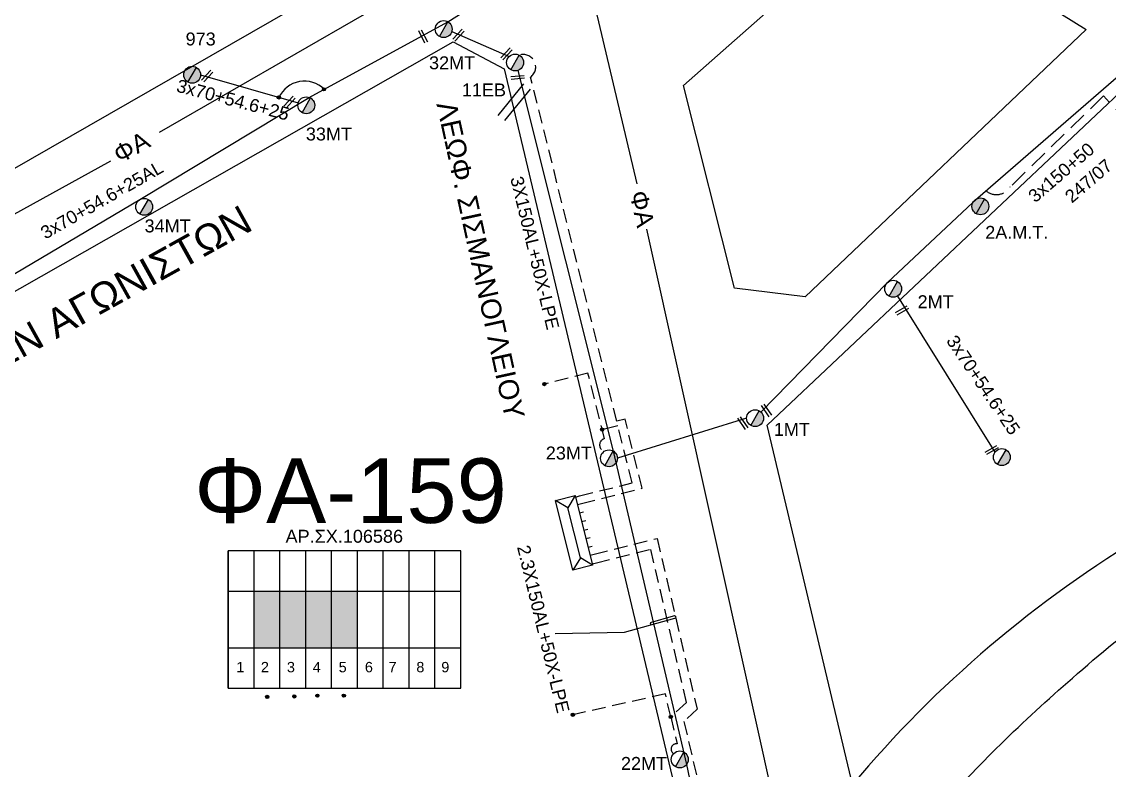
# Model space of a CAD drawing. Header units: millimetres. Extents: x -2449 to 2989, y 8 to 1056.
# Drawn here: x 301.2 to 452.8, y 811.9 to 916.3 of the extents above; entities that cross this region are included whole.
import ezdxf
from ezdxf.enums import TextEntityAlignment as Align

# ---------------------------------------------------------------- set-up
doc = ezdxf.new("R2010")
doc.units = ezdxf.units.MM
doc.linetypes.add('DASHED', pattern=[19.05, 12.7, -6.35])
for name, color, linetype in [('Άγνωστα', 7, 'Continuous'), ('Ασφαλειοκιβώτια Χ.Τ 9 αναχωρήσεων', 7, 'Continuous'), ('Γυμνά εναέρια ΧΤ και ΦΟΠ (3Φ)   4x50+16AL', 7, 'Continuous'), ('Επιγραφές - Σχήματα', 7, 'Continuous'), ('Καλώδια ΧΤ   3x150AL+50XLPE', 7, 'DASHED'), ('Μηχανική τομή', 7, 'Continuous'), ('Στύλος Ξύλινος', 7, 'Continuous'), ('Στύλος Ξύλινος @ 1', 7, 'Continuous'), ('Στύλος ΦΜ', 7, 'Continuous'), ('Στύλος ΦΜ @ 1', 7, 'Continuous'), ('Συνδέσεις', 7, 'Continuous'), ('Συνεστραμμένα ΧΤ   3x70+54.6+25 AL', 7, 'SYN_LINE'), ('Τομή', 7, 'Continuous'), ('Υποσταθμός πόλεως', 7, 'Continuous'), ('Υπόβαθρο ΔΕΗ', 7, 'Continuous')]:
    doc.layers.add(name, color=color, linetype=linetype)
doc.styles.add('arial', font='arial.ttf')
doc.styles.get("Standard").update_dxf_attribs({"font": 'arial.ttf'})
doc.linetypes.add('SYN_LINE', pattern='A,0.5,-0.0001,["/\\/\\/\\/",Standard,S=0.1,R=0,X=0,Y=-0.05],-0.25', length=0.7501)

# ---------------------------------------------------------------- blocks, each defined once
blk = doc.blocks.new('ΥΠΑΡΧΩΝ ΤΣΙΜΕΝΤΕΝΙΟΣ ΣΤΥΛΟΣ')
at = {"layer": 'Στύλος ΦΜ'}
blk.add_hatch(color=7, dxfattribs=at).paths.add_polyline_path([(-1.29, -2.28, 0.574793), (2.62, 0, 0.268822), (1.3, 2.27)])
at = {"layer": 'Στύλος ΦΜ', "color": 7}
blk.add_line((-1.29, -2.28), (1.3, 2.27), dxfattribs=at)
blk.add_circle((0, 0), 2.62, dxfattribs=at)
at = {"layer": 'Στύλος ΦΜ', "flags": 4}
for tag, p in [('ΑΡΙΘΜΟΣ', (-4.68, 8.05)), ('ΤΥΠΟΣ', (-4.91, 3.03))]:
    blk.add_attdef(tag, p, '', height=4, dxfattribs=at)
blk = doc.blocks.new('ΥΠΑΡΧΩΝ ΞΥΛΙΝΟΣ ΣΤΥΛΟΣ')
at = {"layer": 'Στύλος Ξύλινος'}
h = blk.add_hatch(color=7, dxfattribs=at)
h.paths.add_polyline_path([(-2.62, 0, 0.270008), (-1.29, -2.28), (1.3, 2.27, 0.576266)])
h.paths.add_polyline_path([(-1.29, -2.28, 0.574793), (2.62, 0, 0.268822), (1.3, 2.27)])
at = {"layer": 'Στύλος Ξύλινος', "color": 7}
blk.add_line((-1.29, -2.28), (1.3, 2.27), dxfattribs=at)
blk.add_circle((0, 0), 2.62, dxfattribs=at)
at = {"layer": 'Στύλος Ξύλινος', "flags": 4}
for tag, p in [('ΑΡΙΘΜΟΣ', (-4.91, 8.6)), ('ΤΥΠΟΣ', (-4.85, 3.39))]:
    blk.add_attdef(tag, p, '', height=4, dxfattribs=at)
blk = doc.blocks.new('ΜΗΧΑΝΙΚΗ ΤΟΜΗ')
at = {"layer": 'Μηχανική τομή', "ltscale": 40}
for p, q in [((-1.89, 0.78), (1.89, 0.78)), ((1.89, 0), (-1.89, 0))]:
    blk.add_line(p, q, dxfattribs=at)
blk = doc.blocks.new('ΤΟΜΗ')
at = {"layer": 'Τομή', "ltscale": 40}
for p, q in [((-5.68, 0), (5.68, 0)), ((5.68, -2.33), (-5.68, -2.33))]:
    blk.add_line(p, q, dxfattribs=at)
blk = doc.blocks.new('ΥΠΟΣΤΑΘΜΟΣ ΠΟΛΕΩΣ 9 ΑΝΑΧΩΡΗΣΕΩΝ')
at = {"layer": 'Υποσταθμός πόλεως', "ltscale": 40}
for p, q in [((-9.63, -2.82), (-9.63, -4)), ((-7.12, -2.82), (-7.12, -4)), ((-4.84, -2.82), (-4.84, -4)), ((-2.36, -2.82), (-2.36, -4)), ((0.09, -2.82), (0.09, -4)), ((2.55, -2.82), (2.55, -4)), ((5.02, -2.82), (5.02, -4)), ((7.48, -2.82), (7.48, -4)), ((9.61, -2.82), (9.61, -4))]:
    blk.add_line(p, q, dxfattribs=at)
blk.add_lwpolyline([(-10.02, 2.82), (10.02, 2.82), (10.02, -2.82), (-10.02, -2.82)], close=True, dxfattribs=at)
for points in [[(-7.21, 0), (-10.02, 2.82)], [(-10.02, -2.82), (-7.21, 0)], [(-7.21, 0), (7.21, 0)], [(7.21, 0), (10.02, 2.82)], [(10.02, -2.82), (7.21, 0)]]:
    blk.add_lwpolyline(points, dxfattribs=at)
at = {"layer": 'Υποσταθμός πόλεως', "linetype": 'SYN_LINE', "ltscale": 40, "flags": 1}
for tag, p in [('ΜΕΤΑΣΧΗΜΑΤΙΣΜΟΣ', (10.79, 1.71)), ('ΙΣΧΥΣ', (10.77, -1.08)), ('ΑΡΙΘΜΟΣ', (10.89, -3.8))]:
    blk.add_attdef(tag, p, '', height=1.8, dxfattribs=at)
blk = doc.blocks.new('_ΣΥΝΔΕΣΗ')
at = {"layer": 'Συνδέσεις', "linetype": 'SYN_LINE', "ltscale": 40}
blk.add_hatch(color=256, dxfattribs=at).paths.add_polyline_path([(0.5, -0.01, 1), (-0.5, -0.01, 1)])
at = {"layer": 'Συνδέσεις'}
blk.add_circle((0, -0.01), 0.5, dxfattribs=at)
blk = doc.blocks.new('ΑΣΦΑΛΕΙΟΚΙΒΩΤΙΟ ΥΠΟΣΤΑΘΜΟΥ 9 ΑΝΑΧΩΡΗΣΕΩΝ')
at = {"layer": 'Ασφαλειοκιβώτια Χ.Τ 9 αναχωρήσεων', "ltscale": 40}
for p, q in [((-23.8, 40.36), (24.02, 40.36)), ((-9.72, 40.36), (-9.72, -40.64)), ((9.94, 40.36), (9.94, -40.64)), ((-23.8, 31.36), (24.02, 31.36)), ((-23.8, 22.36), (24.02, 22.36)), ((-23.8, 13.36), (24.02, 13.36)), ((-23.8, 4.36), (24.02, 4.36)), ((-23.8, -4.64), (24.02, -4.64)), ((-23.8, -13.64), (24.02, -13.64)), ((-23.8, -22.64), (24.02, -22.64)), ((-23.8, -31.64), (24.02, -31.64))]:
    blk.add_line(p, q, dxfattribs=at)
at = {"layer": 'Ασφαλειοκιβώτια Χ.Τ 9 αναχωρήσεων'}
blk.add_lwpolyline([(-23.8, -40.64), (24.02, -40.64), (24.02, 40.36), (-23.8, 40.36)], close=True, dxfattribs=at)
for s, p in [('1', (-18.29, 37.57)), ('2', (-18.29, 29)), ('3', (-18.29, 19.93)), ('4', (-18.29, 10.91)), ('5', (-18.29, 1.89)), ('6', (-18.29, -7.24)), ('7', (-18.29, -15.48)), ('8', (-18.29, -25.17)), ('9', (-18.29, -33.86))]:
    blk.add_text(s, height=3.6, rotation=270, dxfattribs=at).set_placement(p)
at = {"layer": 'Ασφαλειοκιβώτια Χ.Τ 9 αναχωρήσεων', "ltscale": 40}
for tag, height, p in [('ΟΝΟΜΑ', 5, (-0.16, 44.31)), ('ΚΕΙΜΕΝΟ 1', 2, (17.06, 35.59)), ('ΚΕΙΜΕΝΟ 2', 2, (17.06, 26.88)), ('ΚΕΙΜΕΝΟ 3', 2, (17.06, 17.69)), ('ΚΕΙΜΕΝΟ 4', 2, (17.06, 8.71)), ('ΚΕΙΜΕΝΟ 5', 2, (17.06, -0.13)), ('ΚΕΙΜΕΝΟ 6', 2, (17.06, -9.05)), ('ΚΕΙΜΕΝΟ 7', 2, (17.06, -18.13)), ('ΚΕΙΜΕΝΟ 8', 2, (17.06, -26.85)), ('ΚΕΙΜΕΝΟ 9', 2, (17.06, -35.99)), ('ΣΧ', 2, (-0.1, -42.64))]:
    blk.add_attdef(tag, text='', height=height, dxfattribs=at).set_placement(p, align=Align.MIDDLE_CENTER)

msp = doc.modelspace()

# ---------------------------------------------------------------- hatches: boundary and pattern name
at = {"layer": 'Καλώδια ΧΤ   3x150AL+50XLPE', "linetype": 'SYN_LINE', "ltscale": 0.15}
h = msp.add_hatch(color=27, dxfattribs=at)
h.dxf.hatch_style = 1
h.paths.add_polyline_path([(337.21, 836.83), (333.61, 836.83), (333.61, 828.97), (337.21, 828.97)])
h = msp.add_hatch(color=30, dxfattribs=at)
h.dxf.hatch_style = 1
h.paths.add_polyline_path([(340.81, 836.83), (337.21, 836.83), (337.21, 828.97), (340.81, 828.97)])
h = msp.add_hatch(color=202, dxfattribs=at)
h.dxf.hatch_style = 1
h.paths.add_polyline_path([(344.41, 836.83), (340.81, 836.83), (340.81, 828.97), (344.41, 828.97)])
h = msp.add_hatch(color=62, dxfattribs=at)
h.dxf.hatch_style = 1
h.paths.add_polyline_path([(348.01, 836.83), (344.41, 836.83), (344.41, 828.97), (348.01, 828.97)])

# ---------------------------------------------------------------- linework, layer by layer
at = {"layer": 'Άγνωστα', "color": 202, "linetype": 'Continuous', "ltscale": 20}
for points in [[(461.79, 915.38), (433.79, 891.04), (421.88, 879.88), (404.26, 861.81)], [(402.26, 860.97), (384.26, 855.37)]]:
    msp.add_lwpolyline(points, dxfattribs=at)
at = {"layer": 'Άγνωστα', "color": 202, "linetype": 'DASHED', "ltscale": 0.2}
msp.add_lwpolyline([(463.18, 893.79), (451.99, 905.9), (438.99, 893.22, -0.451715), (435.65, 892.66, -8.547776)], format="xyb", dxfattribs=at)
at = {"layer": 'Γυμνά εναέρια ΧΤ και ΦΟΠ (3Φ)   4x50+16AL', "color": 27, "linetype": 'Continuous', "ltscale": 20}
for p, q in [((370.38, 909.46), (383.66, 856.39)), ((383.66, 856.39), (393.89, 812.69)), ((393.89, 812.69), (402.04, 773.19))]:
    msp.add_line(p, q, dxfattribs=at)
at = {"layer": 'Γυμνά εναέρια ΧΤ και ΦΟΠ (3Φ)   4x50+16AL', "color": 62, "linetype": 'Continuous', "ltscale": 20}
msp.add_lwpolyline([(361.17, 914.89), (369.18, 911.43)], dxfattribs=at)
at = {"layer": 'Γυμνά εναέρια ΧΤ και ΦΟΠ (3Φ)   4x50+16AL', "color": 62, "linetype": 'SYN_LINE', "ltscale": 15}
msp.add_lwpolyline([(326.16, 908.86), (339.76, 904.93)], dxfattribs=at)
at = {"layer": 'Επιγραφές - Σχήματα', "color": 85, "linetype": 'Continuous', "ltscale": 0.2}
for points in [[(387.02, 893.67), (377.53, 933.78), (320.39, 900.82)], [(313.6, 896.8), (197.26, 832.6), (133.72, 780.28)], [(388.29, 887.32), (416.45, 760.43)]]:
    msp.add_lwpolyline(points, dxfattribs=at)
at = {"layer": 'Επιγραφές - Σχήματα', "ltscale": 40}
msp.add_lwpolyline([(375.59, 830.96), (385.25, 831.14), (392.27, 833.06), (392.37, 833.12), (392.42, 833.22), (392.37, 833.31), (392.22, 833.39), (392.03, 833.37), (388.81, 832.45), (388.89, 832.14)], dxfattribs=at)
at = {"layer": 'Επιγραφές - Σχήματα', "color": 7, "linetype": 'Continuous', "ltscale": 0.15}
msp.add_arc((340.63, 904.04), 3.93, 45.5364, 154.9517, dxfattribs=at)
at = {"layer": 'Καλώδια ΧΤ   3x150AL+50XLPE', "color": 62, "linetype": 'DASHED', "ltscale": 0.15}
msp.add_lwpolyline([(379.25, 849.09), (387.71, 851.2), (385.31, 860.82), (384.16, 860.53), (372.14, 908.53, 0.861717), (370.57, 911.6)], format="xyb", dxfattribs=at)
at = {"layer": 'Καλώδια ΧΤ   3x150AL+50XLPE', "color": 202, "linetype": 'DASHED', "ltscale": 0.15}
for points in [[(382.44, 858.12), (380.15, 867.25), (374.07, 865.72)], [(378.99, 850.12), (386.31, 851.95), (384.31, 859.92), (382.12, 859.37)]]:
    msp.add_lwpolyline(points, dxfattribs=at)
at = {"layer": 'Καλώδια ΧΤ   3x150AL+50XLPE', "color": 30, "linetype": 'DASHED', "ltscale": 0.15}
msp.add_lwpolyline([(381.02, 842), (389.79, 844.2), (395.37, 820.37), (393.52, 818.65), (403.83, 774.65, -0.492919), (403.02, 773.1)], format="xyb", dxfattribs=at)
at = {"layer": 'Καλώδια ΧΤ   3x150AL+50XLPE', "color": 27, "linetype": 'DASHED', "ltscale": 0.15}
msp.add_lwpolyline([(381.32, 840.79), (388.87, 842.67), (393.86, 821.32), (391.69, 819.31), (392.57, 815.54, 0.844396), (392.1, 814.2)], format="xyb", dxfattribs=at)
msp.add_lwpolyline([(391.69, 819.31), (390.94, 822.51), (378.03, 819.61)], dxfattribs=at)
at = {"layer": 'Καλώδια ΧΤ   3x150AL+50XLPE', "color": 202, "linetype": 'DASHED', "ltscale": 0.15}
msp.add_arc((382.71, 857.22), 0.94, 106.9041, 250.4136, dxfattribs=at)
at = {"layer": 'Συνεστραμμένα ΧΤ   3x70+54.6+25 AL', "color": 151, "ltscale": 20}
msp.add_line((360.63, 916.25), (385.89, 932.26), dxfattribs=at)
at = {"layer": 'Συνεστραμμένα ΧΤ   3x70+54.6+25 AL', "color": 62, "ltscale": 20}
for p, q in [((341.3, 905.71), (360.63, 916.25)), ((317.68, 891.45), (341.3, 905.71)), ((283.88, 871.44), (317.68, 891.45))]:
    msp.add_line(p, q, dxfattribs=at)
at = {"layer": 'Συνεστραμμένα ΧΤ   3x70+54.6+25 AL', "color": 202, "linetype": 'SYN_LINE', "ltscale": 20}
msp.add_lwpolyline([(423.28, 878), (436.87, 856.22)], dxfattribs=at)
at = {"layer": 'Υπόβαθρο ΔΕΗ'}
for points in [[(265.26, 967.87), (250.85, 931.53), (258.76, 928.39), (273.3, 965.05), (354.94, 933.23), (355.91, 927.84), (262.67, 874.27), (191.18, 916.44), (197.01, 932.42), (227.62, 915.79), (250.67, 972.78), (265.26, 967.87)], [(393.46, 907.38), (421.83, 932.47), (449.58, 915.17), (410.4, 877.9), (400.59, 879.08), (393.46, 907.38)], [(400.75, 773.51), (253.16, 743.4), (209.52, 829.3), (246.88, 849.35), (270.78, 806.32), (278.67, 810.7), (255.64, 853.24), (361.36, 913.47), (368.45, 909.71), (400.75, 773.51)]]:
    msp.add_lwpolyline(points, dxfattribs=at)
msp.add_lwpolyline([(405.12, 859.98), (458.32, 910.21), (513.64, 876.71), (514.05, 872.94), (506.46, 869.63, 0.031037), (458.26, 844.94, 0.084722), (417.02, 809.88), (405.12, 859.98)], format="xyb", dxfattribs=at)
for points in [[(420.18, 796.59), (437.63, 815.47), (447.67, 824.73), (459.42, 834.24), (480.83, 847.15), (513.86, 861.8), (525.95, 866.59), (533.9, 869.87), (545.67, 873.78), (566.84, 881.04), (584.66, 889.69), (601.26, 901.88), (612.57, 914.68), (624.52, 937.03), (637.8, 966.23), (651.74, 984.36), (661.63, 991.4), (669.7, 995.64), (677.56, 1002.09), (685.53, 1013.44), (687.49, 1022.28), (687.27, 1031.97)], [(428.02, 754.08), (432.44, 754.71), (447.27, 759.99), (456.21, 763.87), (466.81, 770.45), (478.68, 777.35), (492.02, 784.54), (501.81, 790.45), (507.66, 795.97), (516.13, 802.51), (525.31, 809.98), (532.83, 814.55), (539.74, 817.37), (550.07, 818.11), (559.1, 816.55), (571.63, 816.72), (582.22, 819.27), (590.99, 824.35), (597.38, 829.87), (606.41, 837.68), (611.57, 843.9), (615.29, 848.95), (620.5, 859.14), (626.93, 870.09), (632.29, 880.39), (635.91, 890.53), (638.14, 900.32), (641.22, 912.38), (645.31, 923.21), (648.44, 929.94), (651.26, 937.12), (654.92, 943.29), (661.83, 951.79), (668.42, 957.05), (677.45, 962.63), (686.71, 967.62), (695.72, 973.57), (705.16, 980.11), (710.85, 983.6), (718.84, 989.04), (725.13, 993.29), (731.83, 998.54), (738.82, 1003.1), (750.46, 1010.56), (758.22, 1016.71), (764.24, 1021.89), (768.41, 1026.59), (772.53, 1031.24)]]:
    msp.add_spline(points, degree=3, dxfattribs=at)

# ---------------------------------------------------------------- block references
at = {"layer": 'Ασφαλειοκιβώτια Χ.Τ 9 αναχωρήσεων', "color": 2, "ltscale": 40, "xscale": 0.4000000000000057, "yscale": 0.4000000000000057, "zscale": 0.4000000000000057, "rotation": 90}
msp.add_blockref('ΑΣΦΑΛΕΙΟΚΙΒΩΤΙΟ ΥΠΟΣΤΑΘΜΟΥ 9 ΑΝΑΧΩΡΗΣΕΩΝ', (346.16, 832.85), dxfattribs=at)
at = {"layer": 'Μηχανική τομή'}
for p, xscale, yscale, zscale, rotation in [((356.99, 914.13), 0.5, 0.5, 0.5, 296.5928628594707), ((361.96, 914.51), 0.4999999999999991, 0.4999999999999991, 0.4999999999999991, 227.0484003890053), ((368.64, 911.91), 0.4999999999999991, 0.4999999999999991, 0.4999999999999991, 227.0484003890053), ((326.95, 908.81), 0.4999999999999994, 0.4999999999999994, 0.4999999999999994, 227.0484003890053), ((370.33, 908.69), 0.5000000000000054, 0.5000000000000054, 0.5000000000000054, 185.4195021108369), ((338.42, 905.17), 0.4999999999999994, 0.4999999999999994, 0.4999999999999994, 227.0484003890053), ((424.01, 875.82), 0.4999999999999997, 0.4999999999999997, 0.4999999999999997, 29.35251606064042), ((404.88, 861.94), 0.5, 0.5, 0.5, 303.9081945372823), ((401.56, 860.17), 0.5, 0.5, 0.5, 303.9081945372823), ((436.5, 856.36), 0.4999999999999997, 0.4999999999999997, 0.4999999999999997, 29.35251606064042)]:
    msp.add_blockref('ΜΗΧΑΝΙΚΗ ΤΟΜΗ', p, dxfattribs=dict(at, xscale=xscale, yscale=yscale, zscale=zscale, rotation=rotation))
at = {"layer": 'Στύλος Ξύλινος @ 1', "ltscale": 40}
ref = msp.add_blockref('ΥΠΑΡΧΩΝ ΞΥΛΙΝΟΣ ΣΤΥΛΟΣ', (324.98, 908.86), dxfattribs=dict(at, xscale=0.4499999999998181, yscale=0.4499999999998181, zscale=0.4499999999998181))
ref.add_attrib('ΤΥΠΟΣ', '973', (324.07, 912.95), dxfattribs={"layer": 'Στύλος Ξύλινος', "height": 1.8, "flags": 4})
ref = msp.add_blockref('ΥΠΑΡΧΩΝ ΞΥΛΙΝΟΣ ΣΤΥΛΟΣ', (434.84, 890.51), dxfattribs=dict(at, xscale=0.4499999999998181, yscale=0.4499999999998181, zscale=0.4499999999998181))
ref.add_attrib('ΤΥΠΟΣ', '2Α.Μ.Τ.', (435.52, 885.98), dxfattribs={"layer": 'Στύλος Ξύλινος', "height": 1.8, "flags": 4})
at = {"layer": 'Στύλος ΦΜ @ 1', "ltscale": 40}
ref = msp.add_blockref('ΥΠΑΡΧΩΝ ΤΣΙΜΕΝΤΕΝΙΟΣ ΣΤΥΛΟΣ', (360.04, 915.23), dxfattribs=dict(at, xscale=0.4499999999998181, yscale=0.4499999999998181, zscale=0.4499999999998181))
ref.add_attrib('ΤΥΠΟΣ', '32ΜΤ', (358, 909.63), dxfattribs={"layer": 'Στύλος ΦΜ', "height": 1.8, "flags": 4})
ref = msp.add_blockref('ΥΠΑΡΧΩΝ ΤΣΙΜΕΝΤΕΝΙΟΣ ΣΤΥΛΟΣ', (369.99, 910.57), dxfattribs=dict(at, xscale=0.4499999999998181, yscale=0.4499999999998181, zscale=0.4499999999998181))
ref.add_attrib('ΤΥΠΟΣ', '11EB', (362.57, 905.85), dxfattribs={"layer": 'Στύλος ΦΜ', "height": 1.8, "flags": 4})
ref = msp.add_blockref('ΥΠΑΡΧΩΝ ΤΣΙΜΕΝΤΕΝΙΟΣ ΣΤΥΛΟΣ', (340.89, 904.6), dxfattribs=dict(at, xscale=0.4499999999998181, yscale=0.4499999999998181, zscale=0.4499999999998181))
ref.add_attrib('ΤΥΠΟΣ', '33ΜΤ', (340.83, 899.7), dxfattribs={"layer": 'Στύλος ΦΜ', "height": 1.8, "flags": 4})
ref = msp.add_blockref('ΥΠΑΡΧΩΝ ΤΣΙΜΕΝΤΕΝΙΟΣ ΣΤΥΛΟΣ', (318.29, 890.44), dxfattribs=dict(at, xscale=0.4499999999998181, yscale=0.4499999999998181, zscale=0.4499999999998181))
ref.add_attrib('ΤΥΠΟΣ', '34ΜΤ', (318.35, 886.88), dxfattribs={"layer": 'Στύλος ΦΜ', "height": 1.8, "flags": 4})
ref = msp.add_blockref('ΥΠΑΡΧΩΝ ΤΣΙΜΕΝΤΕΝΙΟΣ ΣΤΥΛΟΣ', (422.69, 879.02), dxfattribs=dict(at, xscale=0.4499999999998181, yscale=0.4499999999998181, zscale=0.4499999999998181))
ref.add_attrib('ΤΥΠΟΣ', '2ΜΤ', (426.09, 876.31), dxfattribs={"layer": 'Στύλος ΦΜ', "height": 1.8, "flags": 4})
ref = msp.add_blockref('ΥΠΑΡΧΩΝ ΤΣΙΜΕΝΤΕΝΙΟΣ ΣΤΥΛΟΣ', (403.44, 860.97), dxfattribs=dict(at, xscale=0.4499999999998181, yscale=0.4499999999998181, zscale=0.4499999999998181))
ref.add_attrib('ΤΥΠΟΣ', '1ΜΤ', (406.05, 858.5), dxfattribs={"layer": 'Στύλος ΦΜ', "height": 1.8, "flags": 4})
ref = msp.add_blockref('ΥΠΑΡΧΩΝ ΤΣΙΜΕΝΤΕΝΙΟΣ ΣΤΥΛΟΣ', (383.08, 855.37), dxfattribs=dict(at, xscale=0.4499999999998181, yscale=0.4499999999998181, zscale=0.4499999999998181))
ref.add_attrib('ΤΥΠΟΣ', '23ΜΤ', (374.27, 855.21), dxfattribs={"layer": 'Στύλος ΦΜ', "height": 1.8, "flags": 4})
at = {"layer": 'Στύλος ΦΜ @ 1', "ltscale": 40, "xscale": 0.4499999999998181, "yscale": 0.4499999999998181, "zscale": 0.4499999999998181}
msp.add_blockref('ΥΠΑΡΧΩΝ ΤΣΙΜΕΝΤΕΝΙΟΣ ΣΤΥΛΟΣ', (437.83, 855.54), dxfattribs=at)
at = {"layer": 'Στύλος ΦΜ @ 1', "ltscale": 40}
ref = msp.add_blockref('ΥΠΑΡΧΩΝ ΤΣΙΜΕΝΤΕΝΙΟΣ ΣΤΥΛΟΣ', (392.94, 813.38), dxfattribs=dict(at, xscale=0.4499999999998181, yscale=0.4499999999998181, zscale=0.4499999999998181))
ref.add_attrib('ΤΥΠΟΣ', '22ΜΤ', (384.75, 811.92), dxfattribs={"layer": 'Στύλος ΦΜ', "height": 1.8, "flags": 4})
at = {"layer": 'Συνδέσεις', "xscale": 0.4500000000000455, "yscale": 0.4500000000000455, "zscale": 0.4500000000000455}
for p in [(343.35, 906.84), (337.07, 905.71), (374.07, 865.73), (382.13, 859.38), (335.44, 822.1), (339.22, 822.17), (342.43, 822.28), (346.13, 822.28), (378.03, 819.61), (391.69, 819.31)]:
    msp.add_blockref('_ΣΥΝΔΕΣΗ', p, dxfattribs=at)
at = {"layer": 'Τομή', "xscale": 0.5000000000000003, "yscale": 0.5000000000000003, "zscale": 0.5000000000000003, "rotation": 50.94028053573766}
msp.add_blockref('ΤΟΜΗ', (369.42, 905.4), dxfattribs=at)
at = {"layer": 'Υποσταθμός πόλεως', "xscale": 0.4999999999999999, "yscale": 0.4999999999999999, "zscale": 0.4999999999999999, "rotation": 104.0323916837522}
msp.add_blockref('ΥΠΟΣΤΑΘΜΟΣ ΠΟΛΕΩΣ 9 ΑΝΑΧΩΡΗΣΕΩΝ', (378.21, 844.97), dxfattribs=at)

# ---------------------------------------------------------------- texts
at = {"layer": 'Άγνωστα', "linetype": 'SYN_LINE', "ltscale": 20, "insert": (323.12, 908.27), "char_height": 1.8, "width": 69.1904, "attachment_point": 1, "rotation": 345.3461, "style": 'arial'}
msp.add_mtext('3x70+54.6+25', dxfattribs=at)
at = {"layer": 'Επιγραφές - Σχήματα', "attachment_point": 1}
for s, insert, char_height, width, rotation in [('ΛΕΩΦ. ΣΙΣΜΑΝΟΓΛΕΙΟΥ', (361.75, 905.39), 2.8, 59.3877, 282.291), ('ΚΥΠΡΙΩΝ ΑΓΩΝΙΣΤΩΝ', (280.89, 862.58), 4, 157.7424, 29.0565)]:
    msp.add_mtext(s, dxfattribs=dict(at, insert=insert, char_height=char_height, width=width, rotation=rotation))
at = {"layer": 'Επιγραφές - Σχήματα', "color": 85, "linetype": 'Continuous', "ltscale": 0.2, "char_height": 2.5, "width": 10.3327, "attachment_point": 1}
for insert, rotation in [((313.68, 898.59), 29.3539), ((388.37, 892.92), 282.2305)]:
    msp.add_mtext('ΦΑ', dxfattribs=dict(at, insert=insert, rotation=rotation))
at = {"layer": 'Επιγραφές - Σχήματα', "linetype": 'SYN_LINE', "ltscale": 20, "char_height": 1.8, "width": 69.1904, "attachment_point": 1, "rotation": 40.7408, "style": 'arial'}
for s, insert in [('3x150+50', (441.31, 892.29)), ('247/07', (446.42, 892.24))]:
    msp.add_mtext(s, dxfattribs=dict(at, insert=insert))
at = {"layer": 'Επιγραφές - Σχήματα', "insert": (325.26, 855.36), "char_height": 9, "width": 43.769, "attachment_point": 1}
msp.add_mtext('ΦΑ-159', dxfattribs=at)
at = {"layer": 'Καλώδια ΧΤ   3x150AL+50XLPE', "color": 7, "linetype": 'SYN_LINE', "ltscale": 0.15, "char_height": 1.8, "attachment_point": 1, "rotation": 283.554}
for s, insert in [('3X150AL+50X-LPE', (371.06, 894.86)), ('2.3X150AL+50X-LPE', (372, 843.43))]:
    msp.add_mtext_dynamic_manual_height_columns(s, width=22.0831, gutter_width=12.5, heights=[0], dxfattribs=dict(at, insert=insert))
at = {"layer": 'Καλώδια ΧΤ   3x150AL+50XLPE', "color": 7, "linetype": 'SYN_LINE', "ltscale": 0.15, "insert": (338, 845.4), "char_height": 1.8, "attachment_point": 1}
msp.add_mtext_dynamic_manual_height_columns('ΑΡ.ΣΧ.106586', width=39.0422, gutter_width=12.5, heights=[0], dxfattribs=at)
at = {"layer": 'Συνεστραμμένα ΧΤ   3x70+54.6+25 AL', "style": 'arial'}
msp.add_text('3x70+54.6+25AL', height=1.8, rotation=29.8192, dxfattribs=at).set_placement((304.53, 885.87))
at = {"layer": 'Συνεστραμμένα ΧΤ   3x70+54.6+25 AL', "linetype": 'SYN_LINE', "ltscale": 20, "insert": (431.5, 872.77), "char_height": 1.8, "width": 69.1904, "attachment_point": 1, "rotation": 304.0571, "style": 'arial'}
msp.add_mtext('3x70+54.6+25', dxfattribs=at)

doc.saveas('drawing.dxf')
